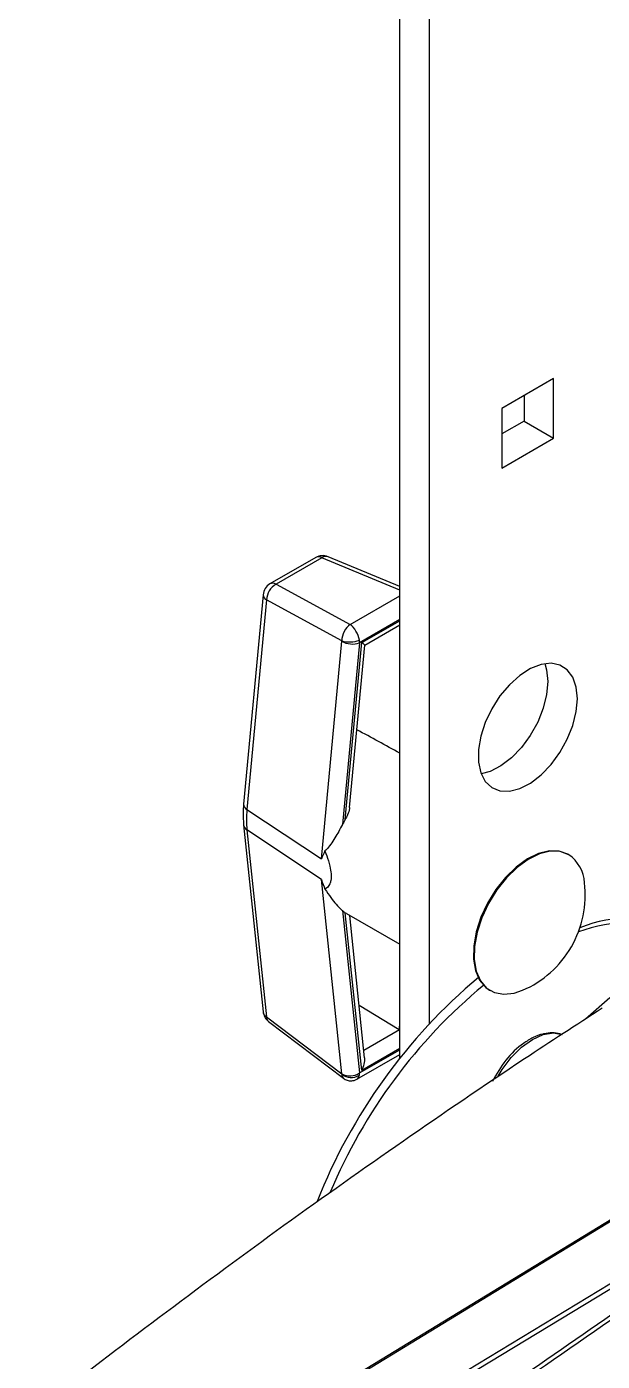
# Model space of a CAD drawing. Extents: x 11 to 120, y 2 to 94.
# Drawn here: x 16.28 to 18.86, y 16.01 to 22 of the extents above; entities that cross this region are included whole.
import ezdxf

# ---------------------------------------------------------------- set-up
doc = ezdxf.new("R2010")
doc.units = 0
doc.header["$MEASUREMENT"] = 0
doc.layers.add('OBJECT', color=7, linetype='CONTINUOUS')

msp = doc.modelspace()

# ---------------------------------------------------------------- linework, layer by layer
at = {"layer": 'OBJECT'}
for p, q in [((17.9515, 17.3688), (17.9515, 23.1088)), ((18.0845, 17.5229), (18.0845, 23.0321)), ((18.6424, 20.4179), (18.4104, 20.284)), ((18.6424, 20.1501), (18.6424, 20.4179)), ((18.5094, 20.3411), (18.5094, 20.2268)), ((18.4104, 20.284), (18.4104, 20.0162)), ((18.5094, 20.2268), (18.4104, 20.1697)), ((18.5094, 20.2268), (18.6424, 20.1501)), ((18.4104, 20.0162), (18.6424, 20.1501)), ((17.5744, 19.6151), (17.3692, 19.4967)), ((17.6018, 19.6141), (17.3966, 19.4956)), ((17.9515, 19.4685), (17.6018, 19.6141)), ((17.9515, 19.4848), (17.6297, 19.6187)), ((17.3966, 19.4956), (17.7288, 19.3149)), ((17.3382, 19.4484), (17.2505, 18.5088)), ((17.3536, 19.4248), (17.2658, 18.4853)), ((17.691, 19.2412), (17.3536, 19.4248)), ((17.7288, 19.3149), (17.9515, 19.4435)), ((17.9515, 19.3372), (17.7711, 19.233)), ((17.7813, 19.2333), (17.9515, 19.3316)), ((17.7945, 19.2223), (17.9515, 19.313)), ((17.9515, 19.3083), (17.9511, 19.3127)), ((17.5998, 18.2633), (17.691, 19.2399)), ((17.7711, 19.233), (17.6949, 18.4171)), ((17.7072, 18.4405), (17.7813, 19.2333)), ((17.7265, 18.4938), (17.7945, 19.2224)), ((17.2658, 18.4853), (17.5998, 18.2633)), ((17.2506, 18.4158), (17.3383, 17.5775)), ((17.5998, 18.1711), (17.2658, 18.393)), ((17.2658, 18.393), (17.3536, 17.5548)), ((18.7104, 18.282), (18.7068, 18.284)), ((17.691, 17.2997), (17.5998, 18.1711)), ((17.6949, 18.0311), (17.7711, 17.3031)), ((17.7072, 18.0219), (17.7121, 18.0194)), ((17.7813, 17.3145), (17.7072, 18.0219)), ((17.7119, 18.019), (17.9515, 17.8806)), ((17.7941, 17.3709), (17.7272, 18.0101)), ((18.3548, 17.6743), (18.3584, 17.6723)), ((17.4972, 15.7852), (20.4917, 17.6108)), ((17.7694, 17.6076), (17.9495, 17.4983)), ((18.8941, 17.6402), (18.7848, 17.5442)), ((17.3536, 17.5548), (17.691, 17.2986)), ((17.3627, 17.5342), (17.6988, 17.2791)), ((17.7905, 17.4056), (17.9503, 17.4978)), ((17.9495, 17.4983), (17.9515, 17.5196)), ((20.735, 17.4703), (17.7294, 15.6511)), ((20.7453, 17.4528), (17.7397, 15.6336)), ((17.7596, 17.2753), (17.9515, 17.3861)), ((17.7711, 17.3031), (17.9515, 17.4072)), ((17.9515, 17.4128), (17.7813, 17.3145))]:
    msp.add_line(p, q, dxfattribs=at)
at = {"layer": 'OBJECT', "flags": 128}
for points in [[(18.7492, 18.982), (18.7439, 19.0343), (18.7286, 19.0781), (18.7037, 19.1114), (18.6706, 19.1327), (18.6307, 19.1409), (18.586, 19.1356), (18.5385, 19.1172), (18.4904, 19.0864), (18.444, 19.0448), (18.4014, 18.9941), (18.3647, 18.9369), (18.3356, 18.8758), (18.3153, 18.8137), (18.305, 18.7534), (18.305, 18.6978), (18.3153, 18.6494), (18.3356, 18.6106), (18.3647, 18.5832), (18.4014, 18.5684), (18.444, 18.5669), (18.4904, 18.5788), (18.5385, 18.6035), (18.586, 18.64), (18.6307, 18.6864), (18.6706, 18.7406), (18.7037, 18.8001), (18.7286, 18.8621), (18.7439, 18.9237), (18.7492, 18.982)], [(18.6027, 19.1391), (18.611, 19.111), (18.6162, 19.0587)], [(18.6162, 19.0587), (18.611, 19.0004), (18.5956, 18.9388), (18.5708, 18.8769), (18.5377, 18.8174), (18.4978, 18.7631), (18.4531, 18.7167), (18.4055, 18.6803), (18.3574, 18.6555), (18.3172, 18.6445)], [(18.7068, 18.284), (18.6678, 18.2983), (18.6232, 18.2994), (18.5747, 18.2875), (18.5245, 18.2629), (18.4746, 18.2267), (18.4269, 18.1804), (18.3835, 18.1258), (18.3461, 18.0653), (18.3163, 18.0012), (18.2953, 17.9362), (18.2839, 17.873), (18.2827, 17.8141), (18.2915, 17.762), (18.3102, 17.7188), (18.3379, 17.6862), (18.3548, 17.6743)], [(18.7104, 18.282), (18.6713, 18.2962), (18.6267, 18.2974), (18.5783, 18.2854), (18.5281, 18.2608), (18.4781, 18.2247), (18.4305, 18.1783), (18.3871, 18.1238), (18.3497, 18.0632), (18.3199, 17.9991), (18.2988, 17.9342), (18.2875, 17.8709), (18.2862, 17.8121), (18.2951, 17.7599), (18.3138, 17.7167), (18.3415, 17.6842), (18.3771, 17.6636), (18.4191, 17.6559), (18.4659, 17.6613), (18.5027, 17.6738)], [(20.4847, 17.6112), (18.9991, 16.7056), (17.4902, 15.7856)], [(18.3938, 17.2895), (18.4111, 17.3181), (18.4522, 17.3729), (18.4984, 17.4189), (18.5473, 17.4537), (18.5961, 17.4753), (18.6423, 17.4826), (18.6806, 17.4763)]]:
    msp.add_lwpolyline(points, dxfattribs=at)
at = {"layer": 'OBJECT'}
for centre, radius, start, end in [((17.6057, 19.561), 0.0625, 67.40102, 119.99731), ((17.5871, 19.589), 0.0291, 59.65355, 115.89514), ((17.6201, 19.5901), 0.0301, 71.50793, 127.38849), ((17.4004, 19.4425), 0.0625, 119.99731, 174.66696), ((17.4401, 19.4207), 0.0867, 120.15772, 177.2631), ((17.3819, 19.4705), 0.0291, 59.65355, 115.89514), ((17.3651, 19.4491), 0.0269, 181.62458, 244.53851), ((17.7264, 19.3606), 0.1245, 253.44785, 290.6393), ((17.7382, 19.3205), 0.0934, 239.62474, 290.62494), ((17.2774, 18.5096), 0.0269, 181.6247, 244.53872), ((18.2731, 18.1279), 0.6464, 151.08499, 153.42886), ((17.2819, 18.4203), 0.0317, 188.1664, 239.51241), ((18.6154, 18.1456), 0.1662, 3.68585, 55.14266), ((18.3192, 18.1014), 0.4653, 330, 6.77852), ((17.7768, 18.1279), 0.1268, 229.78168, 236.7246), ((18.9859, 17.3088), 0.6683, 69.17531, 110.3114), ((18.9736, 17.4464), 0.5505, 62.58951, 112.76564), ((18.3192, 18.1014), 0.4653, 293.22686, 330), ((19.9392, 15.7916), 2.5372, 130.11325, 158.36759), ((19.8683, 15.8353), 2.4159, 129.62774, 157.284), ((17.4004, 17.584), 0.0625, 185.97284, 232.79984), ((17.3696, 17.582), 0.0317, 188.20696, 239.50962), ((17.3789, 17.5537), 0.0254, 177.70295, 230.1361), ((17.7284, 17.3661), 0.0762, 240.58492, 304.13999), ((17.7344, 17.3505), 0.0677, 230.11248, 302.08553)]:
    msp.add_arc(centre, radius, start, end, dxfattribs=at)
for centre, major_axis, ratio, start_param, end_param in [((17.7326, 19.2618), (0.0242, 0.0579), 0.586383, 0.712332, 2.164272), ((17.7326, 19.2618), (-0.0264, 0.0568), 0.494733, 4.17706, 5.628999), ((17.686, 19.2431), (-0.00266, 0.00708), 0.592096, 4.024712, 4.230835), ((17.7273, 19.2587), (-0.0302, 0.0547), 0.580255, 3.938244, 4.144367), ((17.7424, 19.2557), (0.0521, -0.0334), 0.049063, 0.025356, 0.760124), ((15.3759, 19.8005), (4.0542, -2.011), 0.053878, 0.909391, 0.969389), ((17.6209, 18.6405), (0.2542, 0.4311), 0.582405, 2.24928, 2.475618), ((17.9859, 17.5226), (0.0548, -0.0042), 0.631769, 4.037429, 4.054882), ((17.7424, 17.337), (0.0335, 0.0656), 0.609076, 4.680667, 5.52959), ((17.7273, 17.3288), (-0.0315, 0.054), 0.564605, 3.718447, 3.92457), ((17.686, 17.303), (-0.00396, 0.00637), 0.47059, 3.705741, 3.911865), ((17.7326, 17.3319), (0.0325, 0.0537), 0.485137, 2.493168, 3.088758), ((17.7326, 17.3319), (-0.0254, 0.0574), 0.506157, 3.196668, 3.775292)]:
    msp.add_ellipse(centre, major_axis=major_axis, ratio=ratio, start_param=start_param, end_param=end_param, dxfattribs=at)
for points, knots in [([(17.2505, 18.5088), (17.2499, 18.5008), (17.2472, 18.4688), (17.2491, 18.4385), (17.2506, 18.4158)], [0, 0, 0, 0, 0.249063, 1, 1, 1, 1]), ([(17.7259, 18.4939), (17.7259, 18.4921), (17.7259, 18.4816), (17.7187, 18.4629), (17.7108, 18.4474), (17.7072, 18.4405)], [0, 0, 0, 0, 0.098975, 0.600866, 1, 1, 1, 1]), ([(17.6949, 18.4171), (17.6833, 18.3968), (17.6595, 18.3555), (17.6338, 18.3162), (17.6181, 18.3009), (17.616, 18.2989)], [0, 0, 0, 0, 0.454625, 0.927986, 1, 1, 1, 1]), ([(17.616, 18.2989), (17.6104, 18.2871), (17.6047, 18.2751), (17.5999, 18.2635), (17.5998, 18.2633)], [0, 0, 0, 0, 0.982725, 1, 1, 1, 1]), ([(17.616, 18.2989), (17.6215, 18.2844), (17.63, 18.2621), (17.6393, 18.2271), (17.6444, 18.1954), (17.6434, 18.1683), (17.6359, 18.1423), (17.6253, 18.1322), (17.6165, 18.128), (17.616, 18.1278)], [0, 0, 0, 0, 0.190458, 0.293194, 0.446601, 0.600718, 0.707922, 0.98553, 1, 1, 1, 1]), ([(18.0291, 15.6103), (18.3747, 15.8534), (19.066, 16.3397), (20.1076, 17.0253), (21.1219, 17.6633), (21.7894, 18.0534), (22.1084, 18.2398)], [0, 0, 0, 0, 0.255394, 0.510845, 0.766264, 1, 1, 1, 1]), ([(22.1084, 18.217), (21.9403, 18.1194), (21.5726, 17.9061), (21.0073, 17.5637), (20.4072, 17.1896), (19.8029, 16.8005), (19.2003, 16.4002), (18.6122, 15.9984), (18.2285, 15.7268), (18.0402, 15.5935)], [0, 0, 0, 0, 0.123528, 0.270146, 0.415672, 0.565188, 0.715491, 0.860428, 1, 1, 1, 1]), ([(17.5998, 18.1711), (17.5999, 18.1708), (17.6047, 18.156), (17.6104, 18.1418), (17.616, 18.1278)], [0, 0, 0, 0, 0.01728, 1, 1, 1, 1]), ([(17.616, 18.1278), (17.6248, 18.1149), (17.6498, 18.0781), (17.6771, 18.0465), (17.6931, 18.0327), (17.6949, 18.0311)], [0, 0, 0, 0, 0.324578, 0.922743, 1, 1, 1, 1]), ([(18.8601, 17.5932), (18.7438, 17.5179), (18.4433, 17.3236), (17.9671, 16.9986), (17.4307, 16.6204), (16.9035, 16.2315), (16.5189, 15.9403), (16.3129, 15.776), (16.2769, 15.7473)], [0, 0, 0, 0, 0.130614, 0.3372653, 0.5438032, 0.7501944, 0.9564046, 1, 1, 1, 1]), ([(18.6725, 17.4788), (18.6602, 17.4814), (18.6375, 17.4861), (18.6117, 17.481), (18.5999, 17.4787)], [0, 0, 0, 0, 0.543712, 1, 1, 1, 1]), ([(18.5999, 17.4787), (18.5977, 17.4784), (18.5818, 17.4764), (18.5502, 17.4626), (18.4933, 17.4291), (18.4239, 17.3646), (18.3862, 17.2979), (18.3674, 17.2648)], [0, 0, 0, 0, 0.026387, 0.191239, 0.355499, 0.679916, 1, 1, 1, 1]), ([(17.6991, 17.2798), (17.7015, 17.2778), (17.7089, 17.2716), (17.7258, 17.2672), (17.7447, 17.2679), (17.7553, 17.2734), (17.7595, 17.2756)], [0, 0, 0, 0, 0.144722, 0.449594, 0.78273, 1, 1, 1, 1])]:
    msp.add_open_spline(points, degree=3, knots=knots, dxfattribs=at)

doc.saveas('drawing.dxf')
